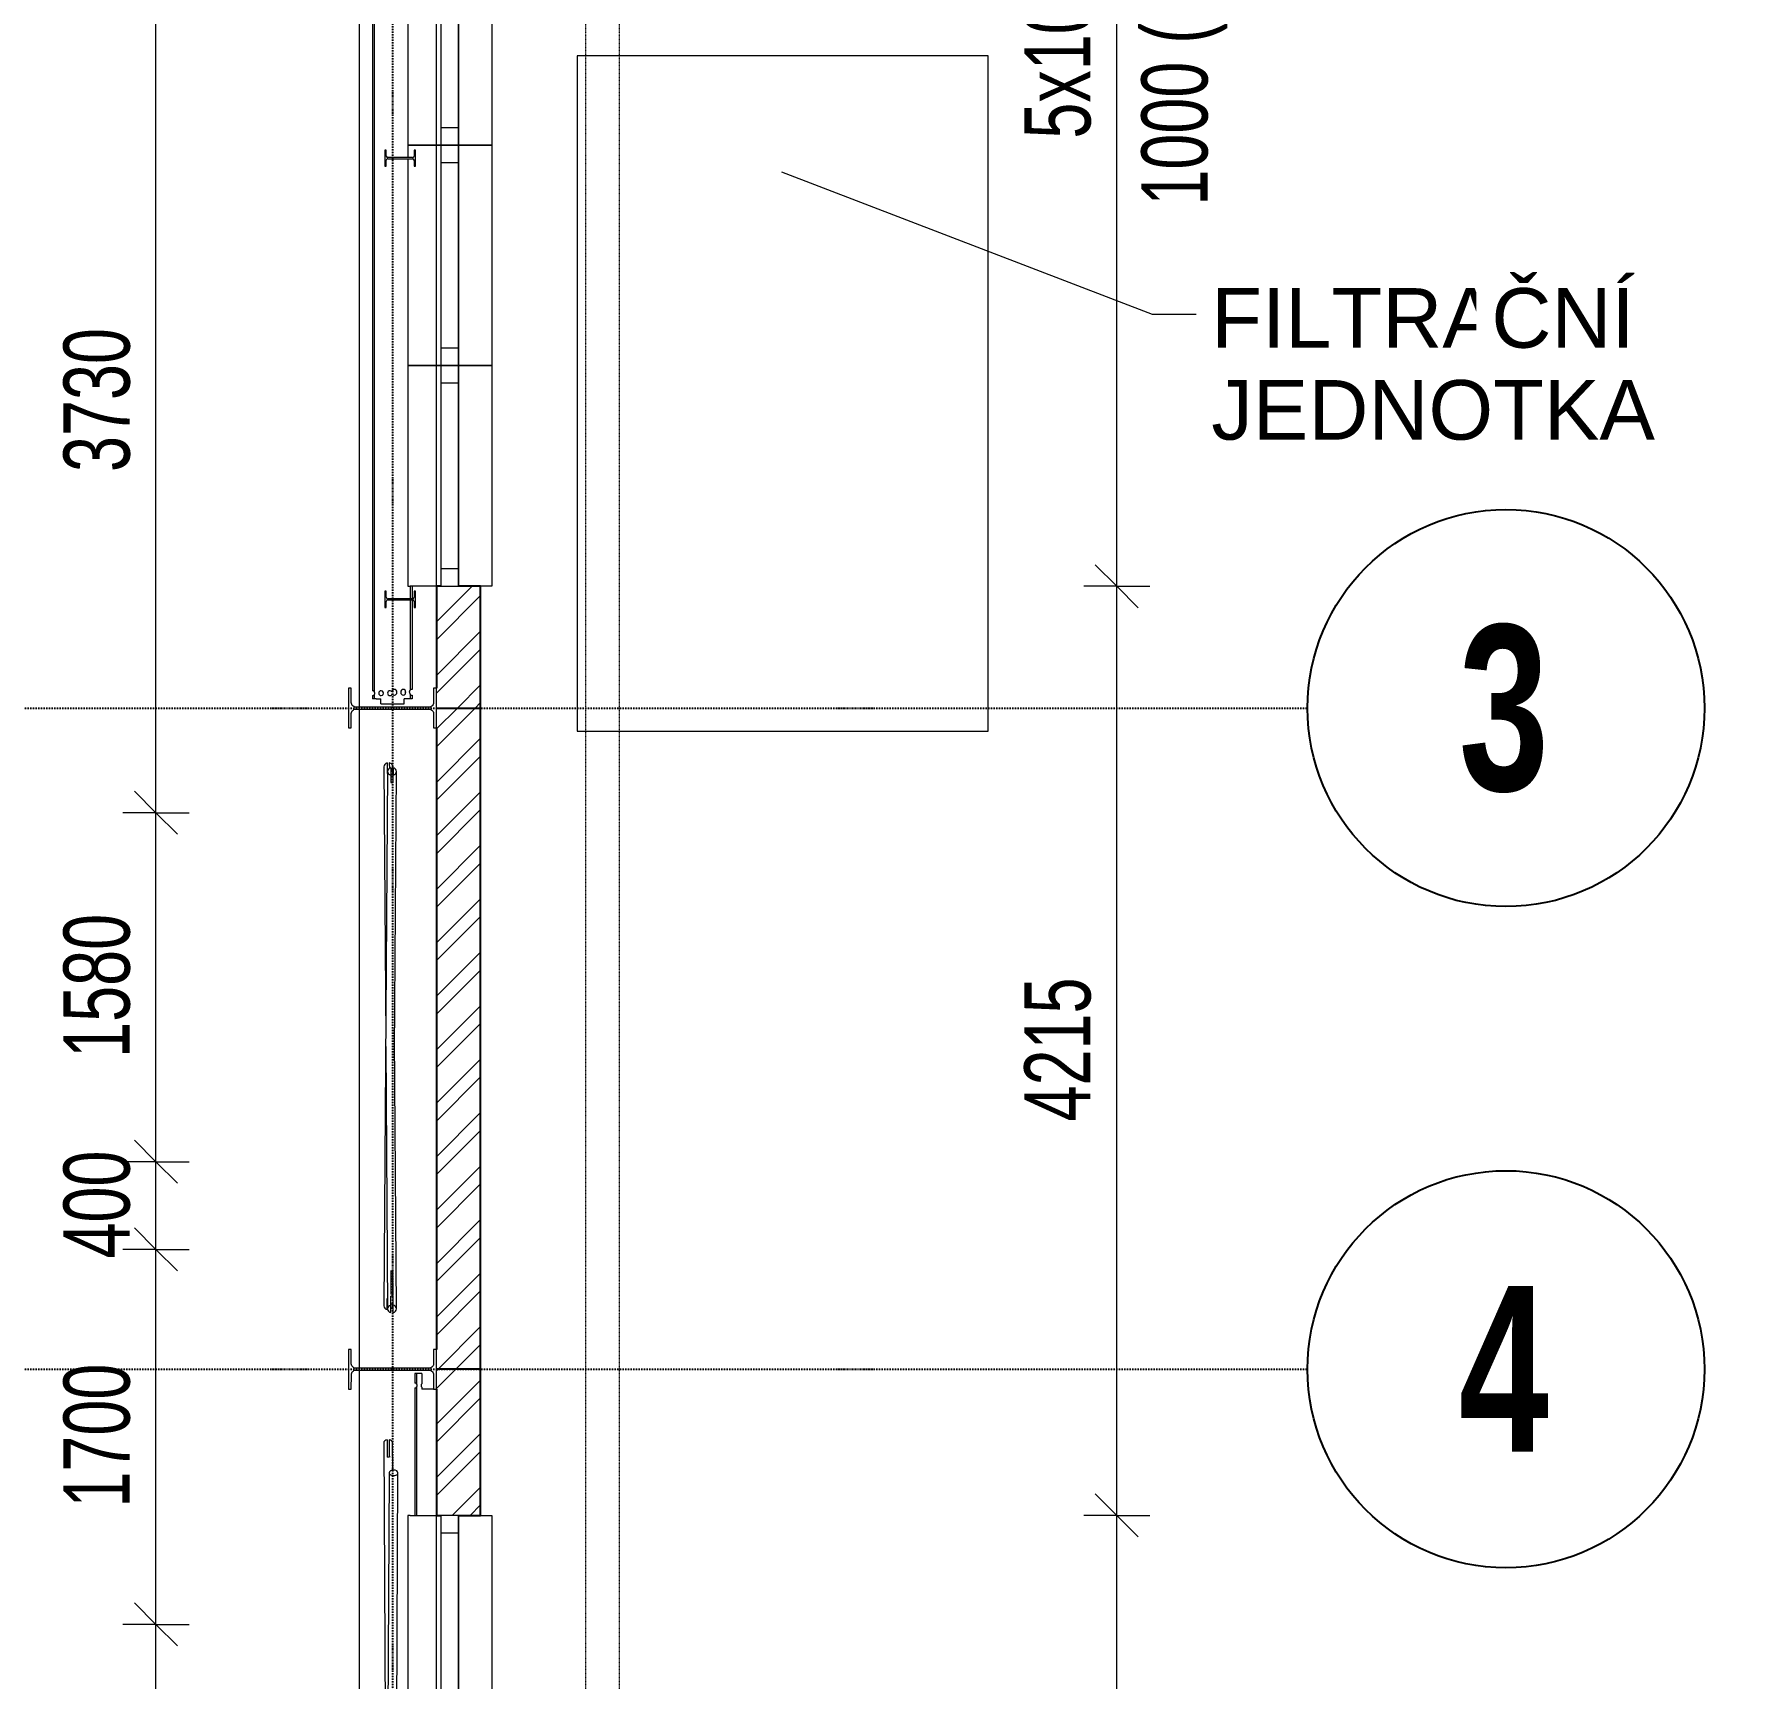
# Model space of a CAD drawing. Header units: millimetres. Extents: x 2179 to 44859, y 3478 to 159868.
# Drawn here: x 36216 to 44026, y 136493 to 143947 of the extents above; entities that cross this region are included whole.
import ezdxf

# ---------------------------------------------------------------- set-up
doc = ezdxf.new("R2010")
doc.units = ezdxf.units.MM
doc.linetypes.add('1_Čerchovaná 6_0mm', pattern=[12, 6, -3, 0, -3])
doc.linetypes.add('3_Čárkovaná 1_0mm', pattern=[2, 1, -1])
for name, color, linetype, lineweight in [('2966-1_navrh dispozice stroju-HK_dwg-1', 7, 'Continuous', 9), ('A-ANNO-DIMS', 7, 'Continuous', 9), ('A-ANNO-DIMS-150', 7, 'Continuous', 9), ('A-DETL-MBND', 7, '3_Čárkovaná 1_0mm', 9), ('A-DETL-THIN-1', 7, 'Continuous', 9), ('A-GENM', 7, 'Continuous', 9), ('A-GLAZ', 7, 'Continuous', 9), ('A-GLAZ-SILL', 7, 'Continuous', 9), ('A-WALL', 7, 'Continuous', 9), ('A-WALL-1', 7, 'Continuous', 25), ('filtrační jednotka', 7, 'Continuous', 9), ('G-ANNO-TEXT', 7, 'Continuous', 9), ('S-BEAM', 7, 'Continuous', 9), ('S-COLS', 7, 'Continuous', 9)]:
    doc.layers.add(name, color=color, linetype=linetype, lineweight=lineweight)
for name, color, linetype, lineweight, true_color in [('A-WALL-PATT-1', 9, 'Continuous', 9, 0x808080), ('S-GRID-1', 9, '1_Čerchovaná 6_0mm', 25, 0x808080), ('S-GRID-IDEN', 9, 'Continuous', 25, 0x808080), ('S-GRID-IDEN-1', 9, 'Continuous', 9, 0x808080)]:
    doc.layers.add(name, color=color, linetype=linetype, lineweight=lineweight, true_color=true_color)
doc.styles.add('Arial_1', font='arial.ttf', dxfattribs={"width": 0.7, "height": 300})
doc.styles.add('Arial_2', font='arial.ttf', dxfattribs={"height": 270})
doc.styles.add('Arial_B_1', font='arialbd.ttf', dxfattribs={"width": 0.7, "height": 750})
doc.dimstyles.new('Vnitřní_-_průhledné', dxfattribs={"dimscale": 304.8, "dimtxt": 306.07782, "dimasz": 0.639764, "dimexe": 0.492126, "dimexo": 0.0625, "dimgap": 0.098425, "dimtad": 1, "dimdec": 0, "dimrnd": 5, "dimzin": 0, "dimdsep": 46, "dimtxsty": 'Arial_1', "dimblk1": 'OBLIQUE', "dimblk2": 'OBLIQUE', "dimsah": 1, "dimcen": 0.09, "dimdle": 0.492126, "dimazin": 0, "dimtfac": 1, "dimtdec": 4, "dimtix": 1, "dimtmove": 0, "dimatfit": 3, "dimfxl": 0.492126, "dimfxlon": 1, "dimtvp": 1, "dimtolj": 1, "dimtzin": 0, "dimarcsym": 2})
pattern_1 = [(45.00036, (-161918.41, 0), (-121.23422, 121.2327), []), (45.00036, (-161837.59, 0.0005), (-121.23422, 121.2327), [])]

# ---------------------------------------------------------------- blocks, each defined once
blk = doc.blocks.new('Sloup IPE - 387935-1NP _ stroje - KOTVÍCÍ BODY')
at = {"layer": 'S-COLS'}
for p, q in [((243669.6, 18021.8), (243576.8, 17867.5)), ((243647.8, 17959.4), (243681.1, 18014.8)), ((243681.1, 18014.8), (243669.6, 18021.8)), ((243588.4, 17860.6), (243621.7, 17916)), ((243650.6, 17923.2), (243934.3, 17752.7)), ((243938.7, 17760), (243655, 17930.6)), ((243576.8, 17867.5), (243588.4, 17860.6)), ((243919.7, 17661.5), (244012.4, 17815.7)), ((244000.8, 17822.7), (243967.5, 17767.2)), ((244012.4, 17815.7), (244000.8, 17822.7)), ((243941.4, 17723.9), (243908.1, 17668.4)), ((243908.1, 17668.4), (243919.7, 17661.5))]:
    blk.add_line(p, q, dxfattribs=at)
at = {"layer": 'S-COLS', "flags": 128}
for points in [[(243621.7, 17916), (243624.6, 17919.8), (243628.2, 17922.8), (243632.4, 17924.9), (243637, 17926), (243641.7, 17926.1), (243646.3, 17925.2), (243650.6, 17923.2)], [(243655, 17930.6), (243651.3, 17933.4), (243648.3, 17937.1), (243646.1, 17941.2), (243645, 17945.8), (243644.9, 17950.5), (243645.9, 17955.1), (243647.8, 17959.4)], [(243934.3, 17752.7), (243938, 17749.8), (243941, 17746.2), (243943.1, 17742), (243944.3, 17737.4), (243944.3, 17732.7), (243943.4, 17728.1), (243941.4, 17723.9)], [(243967.5, 17767.2), (243964.6, 17763.5), (243961, 17760.5), (243956.8, 17758.4), (243952.3, 17757.2), (243947.6, 17757.1), (243943, 17758.1), (243938.7, 17760)]]:
    blk.add_lwpolyline(points, dxfattribs=at)
blk = doc.blocks.new('Sloup IPE - 387972-1NP _ stroje - KOTVÍCÍ BODY')
at = {"layer": 'S-COLS'}
for p, q in [((242125.3, 15452.7), (242032.5, 15298.4)), ((242103.5, 15390.3), (242136.9, 15445.8)), ((242136.9, 15445.8), (242125.3, 15452.7)), ((242044.1, 15291.5), (242077.5, 15346.9)), ((242106.3, 15354.1), (242390, 15183.6)), ((242394.4, 15191), (242110.7, 15361.5)), ((242032.5, 15298.4), (242044.1, 15291.5)), ((242375.4, 15092.4), (242468.1, 15246.6)), ((242456.5, 15253.6), (242423.2, 15198.1)), ((242468.1, 15246.6), (242456.5, 15253.6)), ((242397.1, 15154.8), (242363.8, 15099.3)), ((242363.8, 15099.3), (242375.4, 15092.4))]:
    blk.add_line(p, q, dxfattribs=at)
at = {"layer": 'S-COLS', "flags": 128}
for points in [[(242110.7, 15361.5), (242107, 15364.4), (242104, 15368), (242101.8, 15372.2), (242100.7, 15376.7), (242100.6, 15381.4), (242101.6, 15386), (242103.5, 15390.3)], [(242077.5, 15346.9), (242080.3, 15350.7), (242083.9, 15353.7), (242088.1, 15355.8), (242092.7, 15356.9), (242097.4, 15357), (242102, 15356.1), (242106.3, 15354.1)], [(242390, 15183.6), (242393.7, 15180.7), (242396.7, 15177.1), (242398.8, 15172.9), (242400, 15168.4), (242400.1, 15163.7), (242399.1, 15159.1), (242397.1, 15154.8)], [(242423.2, 15198.1), (242420.4, 15194.4), (242416.7, 15191.4), (242412.5, 15189.3), (242408, 15188.1), (242403.3, 15188.1), (242398.7, 15189), (242394.4, 15191)]]:
    blk.add_lwpolyline(points, dxfattribs=at)
blk = doc.blocks.new('OKNO_1k - Okno Hala 1000x1000-V8-1NP _ stroje - KOTVÍCÍ BODY')
at = {"layer": 'A-GENM'}
for p, q in [((500, 230), (-500, 230)), ((-500, 230), (-500, 220)), ((-500, 80), (-500, 220)), ((500, 220), (500, 230)), ((500, 220), (500, 80))]:
    blk.add_line(p, q, dxfattribs=at)
at = {"layer": 'A-GLAZ'}
for p, q in [((-500, 80), (-500, 0)), ((500, 80), (-500, 80)), ((-420, 80), (-420, 0)), ((420, 0), (420, 80)), ((500, 0), (500, 80)), ((500, 0), (-500, 0)), ((-500, 0), (500, 0)), ((-500, -150), (-500, 0)), ((500, 0), (500, -150)), ((500, -150), (-500, -150))]:
    blk.add_line(p, q, dxfattribs=at)
at = {"layer": 'A-GLAZ-SILL'}
blk.add_line((-500, 100), (500, 100), dxfattribs=at)
blk = doc.blocks.new('IPE - 489591-1NP _ stroje - KOTVÍCÍ BODY')
at = {"layer": 'S-BEAM'}
for p, q in [((246855.8, 23110.8), (243757, 17955.7)), ((246862.7, 23106.7), (243762.1, 17948.6)), ((244116.9, 18220.5), (243905.9, 17869.5)), ((244123.7, 18216.3), (243914.5, 17868.4)), ((244148.7, 18273.4), (244119.3, 18224.5)), ((244155.5, 18269.3), (244126.1, 18220.3)), ((243745.7, 17936.8), (243738, 17924.1)), ((243744.9, 17920), (243738, 17924.1)), ((243754.3, 17935.6), (243744.9, 17920)), ((243752.6, 17915.3), (243744.9, 17920)), ((243745.1, 17919.8), (243744.9, 17920)), ((243752.6, 17915.3), (243770.5, 17904.6)), ((243758.7, 17885), (243770.5, 17904.6)), ((243758.7, 17885), (243849.8, 17830.3)), ((243849.8, 17830.3), (243861.5, 17849.8)), ((243877.7, 17840.1), (243861.5, 17849.8)), ((243885.4, 17835.5), (243877.7, 17840.1)), ((243885.4, 17835.5), (243885.2, 17835.6)), ((243895.9, 17852.8), (243885.4, 17835.5)), ((243892.3, 17831.3), (243885.4, 17835.5)), ((243900.9, 17845.7), (243892.3, 17831.3))]:
    blk.add_line(p, q, dxfattribs=at)
for centre, start, end in [((243751.3, 17946.2), 238.98964, 285.64236), ((243751.3, 17946.2), 12.33692, 58.98964), ((243785.6, 17925.6), 58.98964, 238.98964), ((243785.6, 17925.6), 118.98964, 133.98964), ((243785.6, 17925.6), 238.98964, 58.98964), ((243819.9, 17905), 58.98964, 238.98964), ((243819.9, 17905), 238.98964, 310.52645), ((243819.9, 17905), 250.91244, 310.52645), ((243819.9, 17905), 58.98964, 73.98964), ((243819.9, 17905), 4.1027, 58.98964), ((243838, 17896.4), 178.5903, 238.98964), ((243838, 17896.4), 178.5903, 202.75004), ((243819.9, 17905), 4.1027, 31.54617), ((243838, 17896.4), 226.90977, 238.98964), ((243840.3, 17900.2), 58.98964, 149.10586), ((243840.3, 17900.2), 84.73713, 149.10586), ((243838, 17896.4), 238.98964, 340.52554), ((243840.3, 17900.2), 58.98964, 71.86339), ((243840.3, 17900.2), 317.45374, 58.98964), ((243874.6, 17879.5), 58.98964, 160.52554), ((243874.6, 17879.5), 58.98964, 73.49477), ((243874.6, 17879.5), 317.45374, 58.98964), ((243872.3, 17875.8), 137.45374, 238.98964), ((243872.3, 17875.8), 238.98964, 340.52554), ((243872.3, 17875.8), 326.02041, 340.52554), ((243874.6, 17879.5), 317.45374, 331.95887), ((243906.6, 17855.2), 192.33692, 238.98964), ((243908.9, 17858.9), 58.98964, 105.64236)]:
    blk.add_arc(centre, 11, start, end, dxfattribs=at)
for points, knots in [([(243754.3, 17935.6), (243754.3, 17935.6), (243754.5, 17935.7), (243755.2, 17935.9), (243755.9, 17936.2), (243756.7, 17936.6), (243757.6, 17937.2), (243758.5, 17937.9), (243759.6, 17938.9), (243760.8, 17940.5), (243761.7, 17942.3), (243762.1, 17943.8), (243762.3, 17944.9), (243762.3, 17945.9), (243762.3, 17946.9), (243762.2, 17947.6), (243762.1, 17948.4), (243762.1, 17948.6), (243762.1, 17948.6)], [-1, -1, -1, -1, -0.9, -0.85, -0.8, -0.75, -0.7, -0.65, -0.6, -0.5, -0.4, -0.35, -0.3, -0.25, -0.2, -0.15, -0.1, 0, 0, 0, 0]), ([(243898.5, 17862.6), (243898, 17862), (243897, 17860.8), (243896.2, 17859), (243895.8, 17857.5), (243895.7, 17856.4), (243895.6, 17855.4), (243895.6, 17854.5), (243895.7, 17853.8), (243895.8, 17853), (243895.9, 17852.8), (243895.9, 17852.8)], [-1, -1, -1, -1, -0.833333, -0.666667, -0.583333, -0.5, -0.416667, -0.333333, -0.25, -0.166667, 0, 0, 0, 0]), ([(243898.5, 17862.6), (243898.8, 17863.4), (243899.4, 17864.8), (243900.7, 17866.3), (243901.8, 17867.4), (243902.6, 17868), (243903.5, 17868.6), (243904.3, 17869), (243905, 17869.2), (243905.7, 17869.5), (243905.9, 17869.5), (243905.9, 17869.5)], [0, 0, 0, 0, 0.166667, 0.333333, 0.416667, 0.5, 0.583333, 0.666667, 0.75, 0.833333, 1, 1, 1, 1])]:
    blk.add_open_spline(points, degree=3, knots=knots, dxfattribs=at)
for points in [[(243754.3, 17935.6), (243754.3, 17935.6), (243754.4, 17935.7), (243754.7, 17935.8)], [(243759.3, 17938.7), (243759.9, 17939.2), (243760.3, 17939.9), (243760.8, 17940.6)], [(243895.8, 17853.3), (243895.8, 17853), (243895.9, 17852.8), (243895.9, 17852.8)], [(243898.5, 17862.6), (243898, 17862), (243897, 17860.8), (243896.4, 17859.3), (243896.1, 17858.6)], [(243898.5, 17862.6), (243898.8, 17863.4), (243899.1, 17864.1), (243899.5, 17864.7)]]:
    blk.add_open_spline(points, degree=3, dxfattribs=at)
blk = doc.blocks.new('OKNO_1k - Okno Hala 1000x1000-V13-1NP _ stroje - KOTVÍCÍ BODY')
at = {"layer": 'A-GENM'}
for p, q in [((438.2, 230), (-500, 230)), ((-500, 230), (-500, 220)), ((-500, 80), (-500, 220)), ((500, 230), (442.9, 230)), ((500, 220), (500, 230)), ((500, 220), (500, 80))]:
    blk.add_line(p, q, dxfattribs=at)
at = {"layer": 'A-GLAZ'}
for p, q in [((-500, 80), (-500, 0)), ((500, 80), (-500, 80)), ((-420, 80), (-420, 0)), ((420, 0), (420, 80)), ((500, 0), (500, 80)), ((500, 0), (-500, 0)), ((-500, 0), (500, 0)), ((-500, -150), (-500, 0)), ((500, 0), (500, -150)), ((500, -150), (-500, -150))]:
    blk.add_line(p, q, dxfattribs=at)
at = {"layer": 'A-GLAZ-SILL'}
blk.add_line((-500, 100), (500, 100), dxfattribs=at)
blk = doc.blocks.new('OKNO_1k - Okno Hala 1000x1000-V4-1NP _ stroje - KOTVÍCÍ BODY')
at = {"layer": 'A-GENM'}
for p, q in [((500, 230), (-500, 230)), ((-500, 230), (-500, 220)), ((-500, 100), (-500, 220)), ((500, 220), (500, 230)), ((500, 220), (500, 80))]:
    blk.add_line(p, q, dxfattribs=at)
at = {"layer": 'A-GLAZ'}
for p, q in [((-500, 80), (-500, 0)), ((500, 80), (-500, 80)), ((-420, 80), (-420, 0)), ((420, 0), (420, 80)), ((500, 0), (500, 80)), ((500, 0), (-500, 0)), ((-500, 0), (500, 0)), ((500, 0), (500, -150)), ((-500, -150), (-500, -100)), ((500, -150), (-500, -150))]:
    blk.add_line(p, q, dxfattribs=at)
at = {"layer": 'A-GLAZ-SILL'}
blk.add_line((-500, 100), (500, 100), dxfattribs=at)
blk = doc.blocks.new('Kruhové tyče - 505106-1NP _ stroje - KOTVÍCÍ BODY')
at = {"layer": 'S-BEAM'}
for p, q in [((242045.2, 15007.8), (240732.6, 12801)), ((242064.3, 15010.5), (242053.5, 14992.4)), ((242072.9, 15005.4), (242062.1, 14987.3)), ((242015.3, 14879.2), (242079.6, 14987.3)), ((242029.4, 14951.8), (242024.4, 14943.4)), ((242053.5, 14992.4), (242029.4, 14951.8)), ((242037.9, 14946.7), (242033, 14938.3)), ((242062.1, 14987.3), (242037.9, 14946.7)), ((239359, 10413.4), (240766.9, 12780.4)), ((240656.8, 12673.6), (239324.6, 10433.9)), ((240114, 11731.6), (240028.1, 11587.3)), ((240036.7, 11582.2), (240122.6, 11726.5))]:
    blk.add_line(p, q, dxfattribs=at)
for centre, start_param, end_param in [((242062.4, 14997.6), 4.965069, 6.283185), ((242062.4, 14997.6), 3.141593, 4.459709), ((242022.5, 14930.5), 4.459709, 4.965069), ((240112.1, 11718.6), 4.459709, 4.965069), ((240112.1, 11718.6), 1.318116, 1.823477), ((240026.2, 11574.3), 4.459709, 4.965069), ((239341.8, 10423.7), 0, 3.141593), ((239341.8, 10423.7), 3.141593, 6.283185)]:
    blk.add_ellipse(centre, major_axis=(-17.2, 10.2), ratio=0.62459, start_param=start_param, end_param=end_param, dxfattribs=at)
blk = doc.blocks.new('Kruhové tyče - 505107-1NP _ stroje - KOTVÍCÍ BODY')
at = {"layer": 'S-BEAM'}
for p, q in [((241995.6, 14877.7), (239248.5, 10360.6)), ((240675.3, 12629.8), (242029.8, 14857)), ((241237.4, 13602.2), (241324.7, 13745.7)), ((241333.2, 13740.5), (241246, 13597)), ((239266, 10360.5), (239286.1, 10393.7)), ((239274.5, 10355.3), (239294.7, 10388.5)), ((239282.6, 10339.8), (239330.3, 10418.1)), ((239286.1, 10393.7), (239295.6, 10409.2)), ((239294.7, 10388.5), (239304.1, 10404)), ((239255, 10342.5), (239266, 10360.5)), ((239263.5, 10337.3), (239274.5, 10355.3))]:
    blk.add_line(p, q, dxfattribs=at)
for centre, start_param, end_param in [((242012.7, 14867.3), 0, 3.141593), ((242012.7, 14867.3), 3.141593, 6.283185), ((241335.2, 13753.4), 1.318116, 1.823477), ((241248, 13610), 1.318116, 1.823477), ((241248, 13610), 4.459709, 4.965069), ((239306.1, 10416.9), 1.318116, 1.823477), ((239265.5, 10350.2), 0, 1.318116), ((239265.5, 10350.2), 1.823477, 3.141593)]:
    blk.add_ellipse(centre, major_axis=(-17.1, 10.4), ratio=0.624562, start_param=start_param, end_param=end_param, dxfattribs=at)
blk = doc.blocks.new('Kruhové tyče - 505273-1NP _ stroje - KOTVÍCÍ BODY')
at = {"layer": 'S-BEAM'}
for p, q in [((243624.2, 17633.9), (242996.4, 16572.8)), ((243645.7, 17640.9), (243621.1, 17599.2)), ((243638.8, 17580.1), (243658.6, 17613.5)), ((243654.3, 17635.8), (243641.3, 17613.8)), ((242978.3, 16542.2), (242372.5, 15518.3)), ((242406.9, 15497.9), (243030.6, 16552.2)), ((242472.2, 15657.3), (242419.2, 15567.8)), ((242427.8, 15562.7), (242480.8, 15652.2)), ((242394, 15525.2), (242414.6, 15560)), ((242402.6, 15520.1), (242423.2, 15554.9)), ((242376.8, 15496), (242394, 15525.2)), ((242385.4, 15491), (242402.6, 15520.1))]:
    blk.add_line(p, q, dxfattribs=at)
for centre, start_param, end_param in [((243616.7, 17582.1), 4.874316, 4.965069), ((243641.4, 17623.7), 4.965069, 6.283185), ((243641.4, 17623.7), 3.141593, 4.459709), ((242467.8, 15640.2), 1.318116, 1.823477), ((242467.8, 15640.2), 4.459709, 4.965069), ((242410.3, 15542.9), 4.459709, 4.965069), ((242414.9, 15550.6), 4.459709, 4.965069), ((242389.7, 15508.1), 0, 1.318116), ((242389.7, 15508.1), 4.965069, 6.283185), ((242389.7, 15508.1), 1.823477, 3.141593), ((242410.3, 15542.9), 1.318116, 1.823477), ((242389.7, 15508.1), 3.141593, 4.459709)]:
    blk.add_ellipse(centre, major_axis=(-17.2, 10.2), ratio=0.875121, start_param=start_param, end_param=end_param, dxfattribs=at)
blk = doc.blocks.new('Kruhové tyče - 505274-1NP _ stroje - KOTVÍCÍ BODY')
at = {"layer": 'S-BEAM'}
for p, q in [((243628, 17607.1), (242364.9, 15538.7)), ((243000.7, 16503.1), (243662.1, 17586.3)), ((243632.1, 17585.1), (243614.2, 17555.8)), ((243622.8, 17550.6), (243640.6, 17579.9)), ((243649.5, 17613.5), (243632.1, 17585.1)), ((243658, 17608.3), (243640.6, 17579.9)), ((242426.8, 15563.4), (242463.3, 15623.1)), ((242369, 15516.6), (242386.9, 15545.9)), ((242386.9, 15545.9), (242395.4, 15559.9)), ((242399, 15517.8), (242404.4, 15526.7))]:
    blk.add_line(p, q, dxfattribs=at)
for centre, start_param, end_param in [((243645.1, 17596.7), 0, 1.318116), ((243645.1, 17596.7), 4.965069, 6.283185), ((243627.2, 17567.4), 4.459709, 4.965069), ((243645.1, 17596.7), 1.823477, 3.141593), ((243645.1, 17596.7), 3.141593, 4.459709), ((243627.2, 17567.4), 1.318116, 1.823477), ((242381.9, 15528.3), 0, 1.318116), ((242381.9, 15528.3), 2.25919, 3.141593)]:
    blk.add_ellipse(centre, major_axis=(-17.1, 10.4), ratio=0.861694, start_param=start_param, end_param=end_param, dxfattribs=at)
blk = doc.blocks.new('Sloup IPE - 507956-1NP _ stroje - KOTVÍCÍ BODY')
at = {"layer": 'S-COLS'}
for p, q in [((245067.8, 20027.7), (245030.2, 19965.1)), ((245059.8, 20000.8), (245073.7, 20024.1)), ((245073.7, 20024.1), (245067.8, 20027.7)), ((245030.2, 19965.1), (245036.1, 19961.5)), ((245036.1, 19961.5), (245050.1, 19984.8)), ((245059.7, 19987.2), (245155.9, 19929.4)), ((245158.3, 19933.4), (245062.2, 19991.2)), ((245158.3, 19919.8), (245144.3, 19896.5)), ((245150.2, 19893), (245187.8, 19955.5)), ((245181.9, 19959.1), (245167.9, 19935.8)), ((245187.8, 19955.5), (245181.9, 19959.1)), ((245144.3, 19896.5), (245150.2, 19893))]:
    blk.add_line(p, q, dxfattribs=at)
for centre, start, end in [((245065.8, 19997.2), 148.98964, 238.98964), ((245056.1, 19981.2), 58.98964, 148.98964), ((245152.3, 19923.4), 328.98964, 58.98964), ((245161.9, 19939.4), 238.98964, 328.98964)]:
    blk.add_arc(centre, 7, start, end, dxfattribs=at)
blk = doc.blocks.new('Sloup IPE - 508076-1NP _ stroje - KOTVÍCÍ BODY')
at = {"layer": 'S-COLS'}
for p, q in [((244037.4, 18313.5), (243999.8, 18251)), ((244029.4, 18286.7), (244043.4, 18310)), ((244127.9, 18219.3), (244031.8, 18277.1)), ((244043.4, 18310), (244037.4, 18313.5)), ((243999.8, 18251), (244005.7, 18247.4)), ((244005.7, 18247.4), (244019.7, 18270.7)), ((244029.3, 18273.1), (244125.5, 18215.3)), ((244127.9, 18205.7), (244113.9, 18182.4)), ((244119.8, 18178.8), (244157.4, 18241.4)), ((244151.5, 18244.9), (244137.5, 18221.7)), ((244157.4, 18241.4), (244151.5, 18244.9)), ((244113.9, 18182.4), (244119.8, 18178.8))]:
    blk.add_line(p, q, dxfattribs=at)
for centre, start, end in [((244035.4, 18283.1), 148.98964, 238.98964), ((244025.7, 18267.1), 58.98964, 148.98964), ((244121.9, 18209.3), 328.98964, 58.98964), ((244131.5, 18225.3), 238.98964, 328.98964)]:
    blk.add_arc(centre, 7, start, end, dxfattribs=at)
blk = doc.blocks.new('OKNO_1k - Okno Hala 1000x1000-V5-1NP _ stroje - KOTVÍCÍ BODY')
at = {"layer": 'A-GENM'}
for p, q in [((500, 230), (-500, 230)), ((-500, 230), (-500, 220)), ((-500, 80), (-500, 220)), ((500, 220), (500, 230)), ((500, 220), (500, 100))]:
    blk.add_line(p, q, dxfattribs=at)
at = {"layer": 'A-GLAZ'}
for p, q in [((-500, 80), (-500, 0)), ((500, 80), (-500, 80)), ((-420, 80), (-420, 0)), ((420, 0), (420, 80)), ((500, 0), (500, 80)), ((500, 0), (-500, 0)), ((-500, 0), (500, 0)), ((-500, -150), (-500, 0)), ((500, -150), (-500, -150)), ((500, -100), (500, -150))]:
    blk.add_line(p, q, dxfattribs=at)
at = {"layer": 'A-GLAZ-SILL'}
blk.add_line((-500, 100), (500, 100), dxfattribs=at)
blk = doc.blocks.new('IPE - 568342-1NP _ stroje - KOTVÍCÍ BODY')
at = {"layer": 'S-BEAM'}
for p, q in [((242327.3, 15204.5), (242304.6, 15166.8)), ((242334.1, 15200.4), (242309.7, 15159.7)), ((242334.1, 15200.4), (242327.3, 15204.5)), ((242355, 15187.8), (242330.7, 15147.4)), ((242341.8, 15195.7), (242334.1, 15200.4)), ((242355, 15187.8), (242341.8, 15195.7)), ((242293.3, 15147.9), (241995.4, 14652.4)), ((242301.9, 15146.8), (242002.3, 14648.3)), ((242322.6, 15134), (242318.2, 15126.7)), ((242363.8, 15099.3), (242318.2, 15126.7)), ((239419.5, 10367.1), (239235.9, 10061.7)), ((239426.3, 10363), (239241, 10054.6)), ((239224.5, 10042.8), (239209.7, 10018.2)), ((239209.7, 10018.2), (239216.6, 10014.1)), ((239233.2, 10041.6), (239216.6, 10014.1)), ((239216.6, 10014.1), (239224.3, 10009.4)), ((239224.3, 10009.4), (239237.4, 10001.5)), ((239237.4, 10001.5), (239253.8, 10028.8)), ((239261.9, 10042.3), (239276.6, 10066.7)), ((239333.7, 10032.3), (239276.6, 10066.7))]:
    blk.add_line(p, q, dxfattribs=at)
for centre, start, end in [((242298.9, 15157.3), 12.33692, 58.98964), ((242298.9, 15157.3), 238.98964, 285.64236), ((242333.2, 15136.7), 103.35483, 194.62445), ((242333.2, 15136.7), 155.5089, 181.58593), ((239230.2, 10052.2), 238.98964, 285.64236), ((239230.2, 10052.2), 12.33692, 58.98964), ((239264.5, 10031.6), 103.35483, 194.62445), ((239264.5, 10031.6), 129.43187, 142.47038)]:
    blk.add_arc(centre, 11, start, end, dxfattribs=at)
for points in [[(242301.9, 15146.8), (242301.9, 15146.7), (242302.1, 15146.8), (242302.8, 15147.1), (242303.5, 15147.3), (242304.3, 15147.8), (242305.2, 15148.3), (242306.1, 15149), (242307.2, 15150), (242308.4, 15151.6), (242309.3, 15153.5), (242309.7, 15154.9), (242309.9, 15156), (242309.9, 15157.1), (242309.9, 15158), (242309.8, 15158.7), (242309.7, 15159.5), (242309.7, 15159.7), (242309.7, 15159.7)], [(239233.2, 10041.6), (239233.2, 10041.6), (239233.4, 10041.7), (239234.1, 10041.9), (239234.8, 10042.2), (239235.6, 10042.6), (239236.5, 10043.2), (239237.4, 10043.9), (239238.5, 10044.9), (239239.7, 10046.5), (239240.5, 10048.3), (239241, 10049.8), (239241.1, 10050.9), (239241.2, 10051.9), (239241.2, 10052.9), (239241.1, 10053.6), (239241, 10054.4), (239241, 10054.6), (239241, 10054.6)]]:
    blk.add_open_spline(points, degree=3, knots=[-1, -1, -1, -1, -0.9, -0.85, -0.8, -0.75, -0.7, -0.65, -0.6, -0.5, -0.4, -0.35, -0.3, -0.25, -0.2, -0.15, -0.1, 0, 0, 0, 0], dxfattribs=at)
for points in [[(239233.2, 10041.6), (239233.2, 10041.6), (239233.3, 10041.7), (239233.6, 10041.8)], [(239238.2, 10044.7), (239238.7, 10045.2), (239239.2, 10045.9), (239239.6, 10046.6)]]:
    blk.add_open_spline(points, degree=3, dxfattribs=at)
blk = doc.blocks.new('2966-1_navrh dispozice stroju-HK_dwg-867852-1NP _ stroje - KOTVÍCÍ BODY')
at = {"layer": 'filtrační jednotka', "flags": 128}
blk.add_lwpolyline([(-6230.4, 30031.2), (-3605.6, 28453.4), (-2645, 30051.4), (-5269.9, 31629.2)], close=True, dxfattribs=at)
blk = doc.blocks.new('Osnova - 6mm-307864-1NP _ stroje - KOTVÍCÍ BODY')
at = {"layer": 'S-GRID-IDEN'}
blk.add_circle((0, 0), 6, dxfattribs=at)
blk = doc.blocks.new('DIMBLOCK24-1NP _ stroje - KOTVÍCÍ BODY')
at = {"layer": 'A-ANNO-DIMS-150', "lineweight": 18}
for p, q in [((41124.7, 137232.6), (41027.2, 137330.1)), ((41124.7, 137232.6), (41222.2, 137135.1)), ((41124.7, 132232.6), (41027.2, 132330.1)), ((41124.7, 132232.6), (41222.2, 132135.1))]:
    blk.add_line(p, q, dxfattribs=at)
at = {"layer": 'A-ANNO-DIMS-150'}
for p, q in [((41124.7, 137232.6), (40974.7, 137232.6)), ((41124.7, 132232.6), (41124.7, 137232.6)), ((41124.7, 137232.6), (41274.7, 137232.6)), ((41124.7, 132232.6), (40974.7, 132232.6)), ((41124.7, 132232.6), (41274.7, 132232.6))]:
    blk.add_line(p, q, dxfattribs=at)
at = {"layer": 'A-ANNO-DIMS-150', "color": 0, "char_height": 300, "attachment_point": 1, "rotation": 90, "line_spacing_factor": 0.941778, "style": 'Arial_1'}
for s, insert, width in [('1000 (1350)', (41236.2, 133958), 1859.07), ('5x1000', (40705.3, 134261.7), 1130.133)]:
    blk.add_mtext(s, dxfattribs=dict(at, insert=insert, width=width))
blk = doc.blocks.new('_Oblique')
at = {"color": 0, "linetype": 'ByBlock', "lineweight": -2}
blk.add_line((-0.5, -0.5), (0.5, 0.5), dxfattribs=at)
blk = doc.blocks.new('DIMBLOCK25-1NP _ stroje - KOTVÍCÍ BODY')
at = {"layer": 'A-ANNO-DIMS-150', "lineweight": 18}
for p, q in [((41124.7, 141445.4), (41027.2, 141542.9)), ((41124.7, 141445.4), (41222.2, 141347.9)), ((41124.7, 137232.6), (41027.2, 137330.1)), ((41124.7, 137232.6), (41222.2, 137135.1))]:
    blk.add_line(p, q, dxfattribs=at)
at = {"layer": 'A-ANNO-DIMS-150'}
for p, q in [((41124.7, 141445.4), (40974.7, 141445.4)), ((41124.7, 137232.6), (41124.7, 141445.4)), ((41124.7, 141445.4), (41274.7, 141445.4)), ((41124.7, 137232.6), (40974.7, 137232.6)), ((41124.7, 137232.6), (41274.7, 137232.6))]:
    blk.add_line(p, q, dxfattribs=at)
at = {"layer": 'A-ANNO-DIMS-150', "color": 0, "insert": (40705.3, 139018.8), "char_height": 300, "width": 768.491, "attachment_point": 1, "rotation": 90, "line_spacing_factor": 0.941778, "style": 'Arial_1'}
blk.add_mtext('4215', dxfattribs=at)
blk = doc.blocks.new('DIMBLOCK26-1NP _ stroje - KOTVÍCÍ BODY')
at = {"layer": 'A-ANNO-DIMS-150'}
for p, q in [((41124.7, 141445.4), (41124.7, 146595.4)), ((41124.7, 146445.4), (40974.7, 146445.4)), ((41124.7, 146445.4), (41274.7, 146445.4)), ((41124.7, 141445.4), (40974.7, 141445.4)), ((41124.7, 141445.4), (41274.7, 141445.4))]:
    blk.add_line(p, q, dxfattribs=at)
at = {"layer": 'A-ANNO-DIMS-150', "lineweight": 18}
for p, q in [((41124.7, 146445.4), (41027.2, 146542.9)), ((41124.7, 146445.4), (41222.2, 146347.9)), ((41124.7, 141445.4), (41027.2, 141542.9)), ((41124.7, 141445.4), (41222.2, 141347.9))]:
    blk.add_line(p, q, dxfattribs=at)
at = {"layer": 'A-ANNO-DIMS-150', "color": 0, "char_height": 300, "attachment_point": 1, "rotation": 90, "line_spacing_factor": 0.941778, "style": 'Arial_1'}
for s, insert, width in [('1000 (1350)', (41236.2, 143170.8), 1859.07), ('5x1000', (40705.3, 143474.5), 1130.133)]:
    blk.add_mtext(s, dxfattribs=dict(at, insert=insert, width=width))
blk = doc.blocks.new('DIMBLOCK69-1NP _ stroje - KOTVÍCÍ BODY')
at = {"layer": 'A-ANNO-DIMS-150', "lineweight": 18}
for p, q in [((36767.4, 136738.4), (36669.9, 136835.9)), ((36767.4, 136738.4), (36864.9, 136640.9)), ((36767.4, 126029), (36669.9, 126126.5)), ((36767.4, 126029), (36864.9, 125931.5))]:
    blk.add_line(p, q, dxfattribs=at)
at = {"layer": 'A-ANNO-DIMS-150'}
for p, q in [((36767.4, 136738.4), (36617.4, 136738.4)), ((36767.4, 125879), (36767.4, 136738.4)), ((36767.4, 136738.4), (36917.4, 136738.4)), ((36767.4, 126029), (36617.4, 126029)), ((36767.4, 126029), (36917.4, 126029))]:
    blk.add_line(p, q, dxfattribs=at)
at = {"layer": 'A-ANNO-DIMS-150', "color": 0, "insert": (36348, 130983.4), "char_height": 300, "width": 960.613, "attachment_point": 1, "rotation": 90, "line_spacing_factor": 0.941778, "style": 'Arial_1'}
blk.add_mtext('10710', dxfattribs=at)
blk = doc.blocks.new('DIMBLOCK70-1NP _ stroje - KOTVÍCÍ BODY')
at = {"layer": 'A-ANNO-DIMS-150', "lineweight": 18}
for p, q in [((36767.4, 138438.4), (36669.9, 138535.9)), ((36767.4, 138438.4), (36864.9, 138340.9)), ((36767.4, 136738.4), (36669.9, 136835.9)), ((36767.4, 136738.4), (36864.9, 136640.9))]:
    blk.add_line(p, q, dxfattribs=at)
at = {"layer": 'A-ANNO-DIMS-150'}
for p, q in [((36767.4, 138438.4), (36617.4, 138438.4)), ((36767.4, 136738.4), (36767.4, 138438.4)), ((36767.4, 138438.4), (36917.4, 138438.4)), ((36767.4, 136738.4), (36617.4, 136738.4)), ((36767.4, 136738.4), (36917.4, 136738.4))]:
    blk.add_line(p, q, dxfattribs=at)
at = {"layer": 'A-ANNO-DIMS-150', "color": 0, "insert": (36348, 137268.2), "char_height": 300, "width": 768.491, "attachment_point": 1, "rotation": 90, "line_spacing_factor": 0.941778, "style": 'Arial_1'}
blk.add_mtext('1700', dxfattribs=at)
blk = doc.blocks.new('DIMBLOCK71-1NP _ stroje - KOTVÍCÍ BODY')
at = {"layer": 'A-ANNO-DIMS-150', "lineweight": 18}
for p, q in [((36767.4, 138836.4), (36669.9, 138933.9)), ((36767.4, 138836.4), (36864.9, 138738.9)), ((36767.4, 138438.4), (36669.9, 138535.9)), ((36767.4, 138438.4), (36864.9, 138340.9))]:
    blk.add_line(p, q, dxfattribs=at)
at = {"layer": 'A-ANNO-DIMS-150'}
for p, q in [((36767.4, 138836.4), (36617.4, 138836.4)), ((36767.4, 138438.4), (36767.4, 138836.4)), ((36767.4, 138836.4), (36917.4, 138836.4)), ((36767.4, 138438.4), (36617.4, 138438.4)), ((36767.4, 138438.4), (36917.4, 138438.4))]:
    blk.add_line(p, q, dxfattribs=at)
at = {"layer": 'A-ANNO-DIMS-150', "color": 0, "insert": (36348, 138397.2), "char_height": 300, "width": 576.368, "attachment_point": 1, "rotation": 90, "line_spacing_factor": 0.941778, "style": 'Arial_1'}
blk.add_mtext('400', dxfattribs=at)
blk = doc.blocks.new('DIMBLOCK72-1NP _ stroje - KOTVÍCÍ BODY')
at = {"layer": 'A-ANNO-DIMS-150', "lineweight": 18}
for p, q in [((36767.4, 140418.4), (36669.9, 140515.9)), ((36767.4, 140418.4), (36864.9, 140320.9)), ((36767.4, 138836.4), (36669.9, 138933.9)), ((36767.4, 138836.4), (36864.9, 138738.9))]:
    blk.add_line(p, q, dxfattribs=at)
at = {"layer": 'A-ANNO-DIMS-150'}
for p, q in [((36767.4, 140418.4), (36617.4, 140418.4)), ((36767.4, 138836.4), (36767.4, 140418.4)), ((36767.4, 140418.4), (36917.4, 140418.4)), ((36767.4, 138836.4), (36617.4, 138836.4)), ((36767.4, 138836.4), (36917.4, 138836.4))]:
    blk.add_line(p, q, dxfattribs=at)
at = {"layer": 'A-ANNO-DIMS-150', "color": 0, "insert": (36348, 139307.2), "char_height": 300, "width": 768.491, "attachment_point": 1, "rotation": 90, "line_spacing_factor": 0.941778, "style": 'Arial_1'}
blk.add_mtext('1580', dxfattribs=at)
blk = doc.blocks.new('DIMBLOCK73-1NP _ stroje - KOTVÍCÍ BODY')
at = {"layer": 'A-ANNO-DIMS-150', "lineweight": 18}
for p, q in [((36767.4, 144148.4), (36669.9, 144245.9)), ((36767.4, 144148.4), (36864.9, 144050.9)), ((36767.4, 140418.4), (36669.9, 140515.9)), ((36767.4, 140418.4), (36864.9, 140320.9))]:
    blk.add_line(p, q, dxfattribs=at)
at = {"layer": 'A-ANNO-DIMS-150'}
for p, q in [((36767.4, 144148.4), (36617.4, 144148.4)), ((36767.4, 140418.4), (36767.4, 144148.4)), ((36767.4, 144148.4), (36917.4, 144148.4)), ((36767.4, 140418.4), (36617.4, 140418.4)), ((36767.4, 140418.4), (36917.4, 140418.4))]:
    blk.add_line(p, q, dxfattribs=at)
at = {"layer": 'A-ANNO-DIMS-150', "color": 0, "insert": (36348, 141963.2), "char_height": 300, "width": 768.491, "attachment_point": 1, "rotation": 90, "line_spacing_factor": 0.941778, "style": 'Arial_1'}
blk.add_mtext('3730', dxfattribs=at)

msp = doc.modelspace()

# ---------------------------------------------------------------- hatches: boundary and pattern name
at = {"layer": 'A-WALL-PATT-1'}
h = msp.add_hatch(dxfattribs=at)
h.set_pattern_fill('FP_4', color=256, angle=76.01036, style=0, pattern_type=2)
h.set_pattern_definition(pattern_1)
h.paths.add_polyline_path([(38039.8, 140892.9), (38239.8, 140892.9), (38239.8, 141445.4), (38039.8, 141445.4), (38039.8, 140910.1)])
h.paths.add_polyline_path([(38239.8, 146445.4), (38239.8, 146990.4), (38039.8, 146990.4), (38039.8, 146445.4), (38148.8, 146445.4)])
h = msp.add_hatch(dxfattribs=at)
h.set_pattern_fill('FP_4', color=256, angle=76.01036, style=0, pattern_type=2)
h.set_pattern_definition(pattern_1)
h.paths.add_polyline_path([(38039.8, 137895.4), (38239.8, 137895.4), (38239.8, 140892.9), (38039.8, 140892.9), (38039.8, 137920.7)])
h = msp.add_hatch(dxfattribs=at)
h.set_pattern_fill('FP_4', color=256, angle=76.01036, style=0, pattern_type=2)
h.set_pattern_definition(pattern_1)
h.paths.add_polyline_path([(38239.8, 131797.9), (38239.8, 132232.6), (38039.8, 132232.6), (38039.8, 131797.9), (38148.8, 131797.9)])
h.paths.add_polyline_path([(38059.8, 137232.6), (38239.8, 137232.6), (38239.8, 137895.4), (38039.8, 137895.4), (38039.8, 137232.6)])

# ---------------------------------------------------------------- linework, layer by layer
at = {"layer": 'A-DETL-MBND'}
for p, q in [((38717.3, 124914.4), (38717.3, 150185.4)), ((38867.3, 150185.4), (38867.3, 124764.4))]:
    msp.add_line(p, q, dxfattribs=at)
at = {"layer": 'A-DETL-THIN-1'}
for p, q in [((39604.5, 143323.3), (41284.9, 142678.2)), ((41284.9, 142678.2), (41504.9, 142678.2))]:
    msp.add_line(p, q, dxfattribs=at)
at = {"layer": 'A-WALL'}
for p, q in [((37689.8, 140897.2), (37689.8, 146986.1)), ((37689.8, 137899.7), (37689.8, 140888.6)), ((37689.8, 131802.2), (37689.8, 137890.1))]:
    msp.add_line(p, q, dxfattribs=at)
at = {"layer": 'A-WALL-1'}
for p, q in [((38059.8, 141445.4), (38039.8, 141445.4)), ((38039.8, 141445.4), (38039.8, 140982.9)), ((38239.8, 141445.4), (38139.8, 141445.4)), ((38239.8, 137895.4), (38239.8, 141445.4)), ((38039.8, 140892.9), (38239.8, 140892.9)), ((38039.8, 140802.9), (38039.8, 137985.4)), ((38239.8, 137895.4), (38039.8, 137895.4)), ((38239.8, 137232.6), (38239.8, 137895.4)), ((38039.8, 137805.4), (38039.8, 137232.6)), ((38039.8, 137232.6), (38059.8, 137232.6)), ((38139.8, 137232.6), (38239.8, 137232.6))]:
    msp.add_line(p, q, dxfattribs=at)
at = {"layer": 'S-GRID-1'}
for p, q in [((37839.8, 158068.3), (37839.8, 120650.8)), ((15251.9, 140892.9), (41989.2, 140892.9)), ((15251.9, 137895.4), (41989.2, 137895.4))]:
    msp.add_line(p, q, dxfattribs=at)

# ---------------------------------------------------------------- block references
at = {"layer": '2966-1_navrh dispozice stroju-HK_dwg-1', "rotation": 301.0103595051954}
msp.add_blockref('2966-1_navrh dispozice stroju-HK_dwg-867852-1NP _ stroje - KOTVÍCÍ BODY', (16148.3, 123038.5), dxfattribs=at)
at = {"layer": 'A-GLAZ', "rotation": 89.99999999999629}
for name, p in [('OKNO_1k - Okno Hala 1000x1000-V8-1NP _ stroje - KOTVÍCÍ BODY', (38139.8, 143945.4)), ('OKNO_1k - Okno Hala 1000x1000-V13-1NP _ stroje - KOTVÍCÍ BODY', (38139.8, 142945.4)), ('OKNO_1k - Okno Hala 1000x1000-V4-1NP _ stroje - KOTVÍCÍ BODY', (38139.8, 141945.4)), ('OKNO_1k - Okno Hala 1000x1000-V5-1NP _ stroje - KOTVÍCÍ BODY', (38139.8, 136732.6))]:
    msp.add_blockref(name, p, dxfattribs=at)
at = {"layer": 'S-BEAM', "rotation": 31.01035950519297}
for name in ['IPE - 489591-1NP _ stroje - KOTVÍCÍ BODY', 'Kruhové tyče - 505273-1NP _ stroje - KOTVÍCÍ BODY', 'Kruhové tyče - 505274-1NP _ stroje - KOTVÍCÍ BODY', 'IPE - 568342-1NP _ stroje - KOTVÍCÍ BODY', 'Kruhové tyče - 505106-1NP _ stroje - KOTVÍCÍ BODY', 'Kruhové tyče - 505107-1NP _ stroje - KOTVÍCÍ BODY']:
    msp.add_blockref(name, (-161918.4, 0), dxfattribs=at)
at = {"layer": 'S-COLS', "rotation": 31.01035950519297}
for name in ['Sloup IPE - 507956-1NP _ stroje - KOTVÍCÍ BODY', 'Sloup IPE - 508076-1NP _ stroje - KOTVÍCÍ BODY', 'Sloup IPE - 387935-1NP _ stroje - KOTVÍCÍ BODY', 'Sloup IPE - 387972-1NP _ stroje - KOTVÍCÍ BODY']:
    msp.add_blockref(name, (-161918.4, 0), dxfattribs=at)
at = {"layer": 'S-GRID-IDEN', "xscale": 149.9999999999999, "yscale": 149.9999999999999, "zscale": 149.9999999999999, "rotation": 269.9999999999995}
for p in [(42889.2, 140892.9), (42889.2, 137895.4)]:
    msp.add_blockref('Osnova - 6mm-307864-1NP _ stroje - KOTVÍCÍ BODY', p, dxfattribs=at)

# ---------------------------------------------------------------- texts
at = {"layer": 'S-GRID-IDEN-1', "char_height": 750, "width": 505.063, "attachment_point": 1, "style": 'Arial_B_1'}
for s, insert in [('\\fArial|b1|i0|c238|p34|;\\W.7;3', (42675.9, 141269.6)), ('\\fArial|b1|i0|c238|p34|;\\W.7;4', (42675.9, 138272.1))]:
    msp.add_mtext(s, dxfattribs=dict(at, insert=insert))

# ---------------------------------------------------------------- dimensions: what is measured, and where the dimension line sits
at = {"layer": 'A-ANNO-DIMS'}
for base, p1, p2, picture, middle in [((41124.7, 146445.4), (40974.7, 141445.4), (40974.7, 146445.4), 'DIMBLOCK26-1NP _ stroje - KOTVÍCÍ BODY', (41124.7, 143945.4)), ((41124.7, 137232.6), (40974.7, 132232.6), (40974.7, 137232.6), 'DIMBLOCK24-1NP _ stroje - KOTVÍCÍ BODY', (41124.7, 134732.6))]:
    dim = msp.add_linear_dim(base=base, p1=p1, p2=p2, angle=90, text='5x1000\\X1000 (1350)', dimstyle='Vnitřní_-_průhledné', override={"dimpost": '<>', "dimfxl": 5000}, dxfattribs=at)
    dim.commit()
    dim.dimension.update_dxf_attribs({"geometry": picture, "text_midpoint": middle})
for base, p1, p2, override, picture, middle in [((36767.4, 144148.4), (36617.4, 140418.4), (36617.4, 144148.4), {"dimpost": '<>', "dimfxl": 3730}, 'DIMBLOCK73-1NP _ stroje - KOTVÍCÍ BODY', (36584.2, 142283.4)), ((41124.7, 141445.4), (40974.7, 137232.6), (40974.7, 141445.4), {"dimpost": '<>', "dimfxl": 4212.8}, 'DIMBLOCK25-1NP _ stroje - KOTVÍCÍ BODY', (40941.6, 139339)), ((36767.4, 140418.4), (36617.4, 138836.4), (36617.4, 140418.4), {"dimpost": '<>', "dimfxl": 1582}, 'DIMBLOCK72-1NP _ stroje - KOTVÍCÍ BODY', (36584.3, 139627.4)), ((36767.4, 138836.4), (36617.4, 138438.4), (36617.4, 138836.4), {"dimpost": '<>', "dimfxl": 398}, 'DIMBLOCK71-1NP _ stroje - KOTVÍCÍ BODY', (36584.3, 138637.4)), ((36767.4, 138438.4), (36617.4, 136738.4), (36617.4, 138438.4), {"dimpost": '<>', "dimfxl": 1700}, 'DIMBLOCK70-1NP _ stroje - KOTVÍCÍ BODY', (36584.3, 137588.4)), ((36767.4, 136738.4), (36617.4, 126029), (36617.4, 136738.4), {"dimpost": '<>', "dimfxl": 10709.36511}, 'DIMBLOCK69-1NP _ stroje - KOTVÍCÍ BODY', (36584.3, 131383.7))]:
    dim = msp.add_linear_dim(base=base, p1=p1, p2=p2, angle=90, dimstyle='Vnitřní_-_průhledné', override=override, dxfattribs=at)
    dim.commit()
    dim.dimension.update_dxf_attribs({"geometry": picture, "text_midpoint": middle})

# ---------------------------------------------------------------- next in the draw order: texts
at = {"layer": 'G-ANNO-TEXT', "insert": (41553.2, 142796.6), "char_height": 270, "width": 1539.24, "attachment_point": 1, "style": 'Arial_2', "bg_fill": 3, "box_fill_scale": 1.25, "bg_fill_color": 256, "bg_fill_true_color": 13158600, "bg_fill_transparency": 0}
msp.add_mtext('FILTRA', dxfattribs=at)

# ---------------------------------------------------------------- next in the draw order: texts
at = {"layer": 'G-ANNO-TEXT', "insert": (42823.2, 142796.6), "char_height": 270, "width": 877.848, "attachment_point": 1, "style": 'Arial_2', "bg_fill": 3, "box_fill_scale": 1.25, "bg_fill_color": 256, "bg_fill_true_color": 13158600, "bg_fill_transparency": 0}
msp.add_mtext('ČNÍ ', dxfattribs=at)

# ---------------------------------------------------------------- next in the draw order: texts
at = {"layer": 'G-ANNO-TEXT', "insert": (41553.2, 142379.9), "char_height": 270, "width": 2405.062, "attachment_point": 1, "style": 'Arial_2', "bg_fill": 3, "box_fill_scale": 1.25, "bg_fill_color": 256, "bg_fill_true_color": 13158600, "bg_fill_transparency": 0}
msp.add_mtext('JEDNOTKA', dxfattribs=at)

doc.saveas('drawing.dxf')
